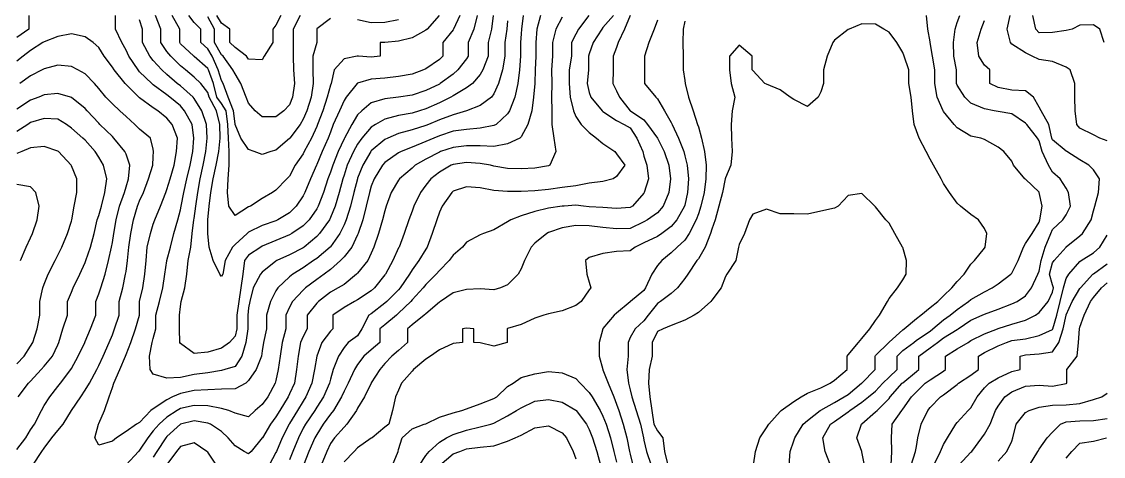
# Model space of a CAD drawing. Header units: inches. Extents: x 450896 to 463247, y 7386701 to 7399440.
# Drawn here: x 457967 to 460292, y 7389478 to 7390413 of the extents above; entities that cross this region are included whole.
import ezdxf

# ---------------------------------------------------------------- set-up
doc = ezdxf.new("R2010")
doc.units = ezdxf.units.IN
doc.header["$MEASUREMENT"] = 0

msp = doc.modelspace()

# ---------------------------------------------------------------- linework, layer by layer
for points, elevation in [([(457982.5, 7390426.2), (457982.5, 7390397), (457957.4, 7390378.6)], 260), ([(459011.7, 7390414.6), (459010, 7390397), (459006, 7390367.7), (459006, 7390338.4), (459000.9, 7390309.1), (458992.2, 7390279.8), (458982.4, 7390257.4), (458977.4, 7390250.5), (458953.1, 7390232.6), (458923.8, 7390221.2), (458923.8, 7390221.2), (458894.6, 7390212.9), (458865.3, 7390201.6), (458841.5, 7390191.9), (458836, 7390189.8), (458806.7, 7390180.1), (458777.4, 7390172.2), (458754.5, 7390162.7), (458748.1, 7390159.5), (458718.8, 7390135.1), (458717.6, 7390133.4), (458700.4, 7390104.1), (458689.5, 7390076.3), (458689, 7390074.8), (458681.4, 7390045.5), (458674.1, 7390016.2), (458665, 7389986.9), (458660.3, 7389976), (458651.2, 7389957.6), (458631, 7389929.1), (458630.2, 7389928.4), (458601.7, 7389904), (458594.8, 7389899.1), (458572.4, 7389883.5), (458550.4, 7389869.8), (458543.1, 7389864), (458518, 7389840.5), (458513.8, 7389834.4), (458501.9, 7389811.2), (458493.4, 7389781.9), (458493.4, 7389752.6), (458487.3, 7389723.4), (458484.5, 7389705.1), (458482.6, 7389694.1), (458471.6, 7389664.8), (458455.2, 7389641.3), (458449, 7389635.5), (458426, 7389623.2), (458396.7, 7389622.7), (458367.4, 7389621.6), (458338.1, 7389620.3), (458308.8, 7389613.5), (458291.4, 7389606.2), (458279.5, 7389600), (458250.2, 7389580.5), (458244.7, 7389576.9), (458221, 7389551.4), (458214.5, 7389547.6), (458191.7, 7389532.1), (458171.5, 7389518.3), (458162.4, 7389510.9), (458133.1, 7389502.3), (458125, 7389518.3), (458132.4, 7389547.6), (458133.1, 7389549), (458145.6, 7389576.9), (458155.2, 7389606.2), (458162.4, 7389626.1), (458165.8, 7389635.5), (458178.7, 7389664.8), (458190.3, 7389694.1), (458191.7, 7389697.5), (458202.2, 7389723.4), (458212.3, 7389752.6), (458221, 7389781.6), (458221, 7389781.9), (458221, 7389811.2), (458227.5, 7389840.5), (458231.8, 7389869.8), (458235.3, 7389899.1), (458237.3, 7389928.4), (458244.1, 7389957.6), (458250.2, 7389977.8), (458253.3, 7389986.9), (458266, 7390016.2), (458277.2, 7390045.5), (458279.5, 7390051.9), (458286.8, 7390074.8), (458294.9, 7390104.1), (458299.9, 7390133.4), (458302.1, 7390162.7), (458291.2, 7390191.9), (458279.5, 7390205.2), (458259.9, 7390221.2), (458250.2, 7390227.9), (458221, 7390249.1), (458219.4, 7390250.5), (458191.7, 7390277.7), (458189.7, 7390279.8), (458166.3, 7390309.1), (458162.4, 7390315), (458145.1, 7390338.4), (458133.1, 7390357.2), (458121.3, 7390367.7), (458103.8, 7390380.1), (458074.5, 7390386.5), (458045.2, 7390381.2), (458015.9, 7390369.7), (458012.6, 7390367.7), (457986.7, 7390351.2), (457970.4, 7390338.4), (457957.4, 7390328)], 240), ([(458980.7, 7390426.2), (458976.9, 7390397), (458970.2, 7390367.7), (458970.2, 7390338.4), (458958.6, 7390309.1), (458953.1, 7390299.1), (458936.5, 7390279.8), (458923.8, 7390270.5), (458894.6, 7390253.1), (458890.1, 7390250.5), (458865.3, 7390238), (458836, 7390225.6), (458822.6, 7390221.2), (458806.7, 7390216.2), (458777.4, 7390211.1), (458748.1, 7390203.5), (458727.8, 7390191.9), (458718.8, 7390185.9), (458698.8, 7390162.7), (458689.5, 7390149.6), (458680.7, 7390133.4), (458667.3, 7390104.1), (458660.3, 7390082.8), (458657.6, 7390074.8), (458649.6, 7390045.5), (458641.1, 7390016.2), (458631, 7389991.5), (458628.7, 7389986.9), (458607.8, 7389957.6), (458601.7, 7389951.1), (458574.8, 7389928.4), (458572.4, 7389926.6), (458543.1, 7389911.4), (458516.1, 7389899.1), (458513.8, 7389897.7), (458484.5, 7389874.2), (458480.7, 7389869.8), (458465.2, 7389840.5), (458458, 7389811.2), (458455.2, 7389797.8), (458453.5, 7389781.9), (458453.5, 7389752.6), (458449.2, 7389723.4), (458440.6, 7389694.1), (458426, 7389671.6), (458403.9, 7389664.8), (458396.7, 7389663.1), (458367.4, 7389657.6), (458338.1, 7389654.2), (458308.8, 7389647.9), (458279.5, 7389646.8), (458250.2, 7389655.1), (458243.6, 7389664.8), (458242.2, 7389694.1), (458248, 7389723.4), (458250.2, 7389731.8), (458255.9, 7389752.6), (458255.9, 7389781.9), (458264, 7389811.2), (458270.5, 7389840.5), (458275.1, 7389869.8), (458279.5, 7389898.7), (458279.6, 7389899.1), (458287.1, 7389928.4), (458294.7, 7389957.6), (458302.8, 7389986.9), (458308.8, 7390008.6), (458310.3, 7390016.2), (458316.2, 7390045.5), (458322.6, 7390074.8), (458329.7, 7390104.1), (458335, 7390133.4), (458337.6, 7390162.7), (458333.8, 7390191.9), (458317.5, 7390221.2), (458308.8, 7390231.7), (458286.2, 7390250.5), (458279.5, 7390255.3), (458250.2, 7390277.2), (458247, 7390279.8), (458221, 7390305.3), (458217.7, 7390309.1), (458198.1, 7390338.4), (458191.7, 7390351.6), (458182.8, 7390367.7), (458169.2, 7390397), (458169.2, 7390426.2)], 260), ([(459045.5, 7390426.2), (459041.8, 7390397), (459041, 7390386.7), (459039.4, 7390367.7), (459039.4, 7390338.4), (459037, 7390309.1), (459033.7, 7390279.8), (459027.6, 7390250.5), (459016, 7390221.2), (459011.7, 7390214.6), (458987.3, 7390191.9), (458982.4, 7390189.3), (458953.1, 7390184.2), (458923.8, 7390181.1), (458894.6, 7390177.1), (458865.3, 7390167.4), (458853.5, 7390162.7), (458836, 7390155.3), (458806.7, 7390143.1), (458782.8, 7390133.4), (458777.4, 7390130.6), (458748.1, 7390109.9), (458742.7, 7390104.1), (458724.9, 7390074.8), (458718.8, 7390059.3), (458714.9, 7390045.5), (458707.9, 7390016.2), (458700.7, 7389986.9), (458690.9, 7389957.6), (458689.5, 7389954.5), (458676.8, 7389928.4), (458660.3, 7389907.2), (458652.7, 7389899.1), (458631, 7389879.8), (458617.3, 7389869.8), (458601.7, 7389858.6), (458577.8, 7389840.5), (458572.4, 7389835.6), (458549.8, 7389811.2), (458543.1, 7389799.2), (458535.3, 7389781.9), (458535.3, 7389752.6), (458527, 7389723.4), (458523.1, 7389694.1), (458518.9, 7389664.8), (458513.8, 7389641.7), (458512.1, 7389635.5), (458496.6, 7389606.2), (458484.5, 7389589.6), (458469.2, 7389576.9), (458455.2, 7389563.2), (458426, 7389571.2), (458412.8, 7389576.9), (458396.7, 7389581.4), (458367.4, 7389586.9), (458338.1, 7389588), (458308.8, 7389581.1), (458301.5, 7389576.9), (458279.5, 7389562.8), (458262.6, 7389547.6), (458250.2, 7389533.3), (458238.3, 7389518.3), (458221, 7389491.9), (458218.2, 7389489.1), (458191.7, 7389460.2)], 220), ([(458946.6, 7390426.2), (458939.5, 7390397), (458927.1, 7390367.7), (458927.1, 7390338.4), (458923.8, 7390333), (458904.9, 7390309.1), (458894.6, 7390299.7), (458867.1, 7390279.8), (458865.3, 7390278.7), (458836, 7390264.7), (458806.7, 7390254.9), (458777.4, 7390250.5), (458777.2, 7390250.5), (458748.1, 7390246.9), (458718.8, 7390238.3), (458698.4, 7390221.2), (458689.5, 7390212.2), (458676.7, 7390191.9), (458661, 7390162.7), (458660.3, 7390161.2), (458647.5, 7390133.4), (458636, 7390104.1), (458631, 7390089.2), (458625.5, 7390074.8), (458616, 7390045.5), (458604.7, 7390016.2), (458601.7, 7390010.7), (458585.2, 7389986.9), (458572.4, 7389973.7), (458548.4, 7389957.6), (458543.1, 7389954.6), (458513.8, 7389942.3), (458484.5, 7389930.1), (458481.2, 7389928.4), (458455.2, 7389910.7), (458446.7, 7389899.1), (458443.1, 7389869.8), (458438.4, 7389840.5), (458434.1, 7389811.2), (458429.9, 7389781.9), (458429.9, 7389752.6), (458426, 7389737.1), (458414.1, 7389723.4), (458396.7, 7389711.1), (458367.4, 7389702.1), (458338.1, 7389699.7), (458308.8, 7389721), (458307.5, 7389723.4), (458306.5, 7389752.6), (458306.5, 7389781.9), (458308.8, 7389800.2), (458310.5, 7389811.2), (458317.9, 7389840.5), (458322.5, 7389869.8), (458325.2, 7389899.1), (458330.7, 7389928.4), (458334.1, 7389957.6), (458337.6, 7389986.9), (458338.1, 7389989.8), (458341.7, 7390016.2), (458345.9, 7390045.5), (458351, 7390074.8), (458357.4, 7390104.1), (458363, 7390133.4), (458366.2, 7390162.7), (458364.4, 7390191.9), (458354.6, 7390221.2), (458338.1, 7390247.8), (458335.9, 7390250.5), (458308.8, 7390274.6), (458301.8, 7390279.8), (458279.5, 7390299.2), (458268.4, 7390309.1), (458250.2, 7390329.1), (458242.9, 7390338.4), (458226.9, 7390367.7), (458226.9, 7390397), (458221, 7390416.7)], 280), ([(459082.3, 7390426.2), (459074.7, 7390397), (459072.7, 7390367.7), (459072.7, 7390338.4), (459071.2, 7390309.1), (459070.3, 7390280.5), (459070.3, 7390279.8), (459067.5, 7390250.5), (459063.8, 7390221.2), (459055.2, 7390191.9), (459041, 7390165.1), (459038, 7390162.7), (459011.7, 7390150.3), (458982.4, 7390144.8), (458953.1, 7390145.7), (458923.8, 7390145.8), (458894.6, 7390142.6), (458867.4, 7390133.4), (458865.3, 7390132.5), (458836, 7390117.3), (458813.4, 7390104.1), (458806.7, 7390098.2), (458779.2, 7390074.8), (458777.4, 7390072.4), (458761.9, 7390045.5), (458751.1, 7390016.2), (458748.1, 7390006.3), (458743.1, 7389986.9), (458734.5, 7389957.6), (458724, 7389928.4), (458718.8, 7389915.3), (458711.6, 7389899.1), (458689.5, 7389871.9), (458687.4, 7389869.8), (458660.3, 7389848.1), (458648, 7389840.5), (458631, 7389831.4), (458605.3, 7389811.2), (458601.7, 7389807.6), (458581, 7389781.9), (458581, 7389752.6), (458572.4, 7389736), (458567, 7389723.4), (458561.7, 7389694.1), (458557.8, 7389664.8), (458553.5, 7389635.5), (458543.1, 7389612.6), (458540.1, 7389606.2), (458522, 7389576.9), (458513.8, 7389563), (458502.5, 7389547.6), (458484.7, 7389518.3), (458484.5, 7389518.1), (458460.6, 7389489.1), (458455.2, 7389483.6), (458445.7, 7389489.1), (458426, 7389500.9), (458411, 7389518.3), (458396.7, 7389532.1), (458373.1, 7389547.6), (458367.4, 7389549.8), (458338.1, 7389554.7), (458308.8, 7389547.9), (458308.5, 7389547.6), (458279.5, 7389521.1), (458277.2, 7389518.3), (458257.6, 7389489.1), (458250.2, 7389476.3)], 200), ([(458909.2, 7390426.2), (458895.6, 7390397), (458894.6, 7390395.3), (458872.7, 7390367.7), (458872.7, 7390338.4), (458865.3, 7390331.2), (458836, 7390311.1), (458831.2, 7390309.1), (458806.7, 7390299.8), (458777.4, 7390294.7), (458748.1, 7390291.2), (458718.8, 7390289.1), (458689.5, 7390280.4), (458688.7, 7390279.8), (458665, 7390250.5), (458660.3, 7390243.2), (458650.6, 7390221.2), (458637.2, 7390191.9), (458631, 7390175.5), (458626.5, 7390162.7), (458613.6, 7390133.4), (458601.7, 7390105.5), (458601, 7390104.1), (458588.5, 7390074.8), (458576.2, 7390045.5), (458572.4, 7390038.1), (458557.5, 7390016.2), (458543.1, 7390001.7), (458518.3, 7389986.9), (458513.8, 7389984.9), (458484.5, 7389974.5), (458455.2, 7389960.4), (458451.8, 7389957.6), (458426, 7389934), (458420.6, 7389928.4), (458404.7, 7389899.1), (458399.7, 7389869.8), (458396.7, 7389864.9), (458393, 7389869.8), (458378.9, 7389899.1), (458370.4, 7389928.4), (458367.8, 7389957.6), (458367.7, 7389986.9), (458370.1, 7390016.2), (458374.2, 7390045.5), (458379.2, 7390074.8), (458385.3, 7390104.1), (458391, 7390133.4), (458394.1, 7390162.7), (458393.1, 7390191.9), (458386.1, 7390221.2), (458370.3, 7390250.5), (458367.4, 7390260.7), (458352.6, 7390279.8), (458338.1, 7390293.7), (458319.2, 7390309.1), (458308.8, 7390318), (458287.8, 7390338.4), (458279.5, 7390348.8), (458266.5, 7390367.7), (458266.5, 7390397), (458255.1, 7390426.2)], 300), ([(458865, 7390426.2), (458838.6, 7390397), (458836, 7390394.7), (458806.7, 7390378.3), (458777.4, 7390370.9), (458748.1, 7390368.4), (458737.9, 7390367.7), (458737.9, 7390338.4), (458718.8, 7390336.8), (458691.5, 7390338.4), (458689.5, 7390338.5), (458688.6, 7390338.4), (458660.3, 7390332.8), (458639.4, 7390309.1), (458632.3, 7390279.8), (458631, 7390276), (458624.1, 7390250.5), (458614.7, 7390221.2), (458603.4, 7390191.9), (458601.7, 7390187.7), (458590, 7390162.7), (458574.8, 7390133.4), (458572.4, 7390128.9), (458555.2, 7390104.1), (458543.1, 7390080.9), (458537.6, 7390074.8), (458513.8, 7390050.4), (458506.4, 7390045.5), (458484.5, 7390032.6), (458458.9, 7390016.2), (458455.2, 7390014.6), (458426, 7389996.1), (458412.4, 7390016.2), (458409.7, 7390045.5), (458411.5, 7390074.8), (458413.3, 7390104.1), (458413.3, 7390133.4), (458412.3, 7390162.7), (458410.4, 7390191.9), (458407, 7390221.2), (458396.7, 7390236.8), (458387, 7390250.5), (458379.9, 7390279.8), (458368.9, 7390309.1), (458367.4, 7390312.3), (458338.1, 7390337.6), (458337.2, 7390338.4), (458308.8, 7390365.5), (458307.1, 7390367.7), (458307.1, 7390397), (458290.8, 7390426.2)], 320), ([(458631, 7390419.9), (458601.7, 7390397.3), (458601.5, 7390397), (458601.5, 7390367.7), (458593.2, 7390338.4), (458593.1, 7390309.1), (458593.7, 7390279.8), (458589.7, 7390250.5), (458580.3, 7390221.2), (458572.4, 7390203.4), (458565.7, 7390191.9), (458543.9, 7390162.7), (458543.1, 7390161.5), (458513.8, 7390136.5), (458502.9, 7390133.4), (458484.5, 7390127.2), (458467.4, 7390133.4), (458455.2, 7390137.8), (458438.4, 7390162.7), (458426.4, 7390191.9), (458426, 7390193.3), (458423, 7390221.2), (458411.2, 7390250.5), (458400.3, 7390279.8), (458396.7, 7390286.5), (458389.6, 7390309.1), (458376.5, 7390338.4), (458367.4, 7390354.5), (458352.4, 7390367.7), (458352.4, 7390397), (458338.1, 7390411.2), (458326.5, 7390426.2)], 340), ([(458565.7, 7390426.2), (458551, 7390397), (458551, 7390367.7), (458550.7, 7390338.4), (458551.5, 7390309.1), (458554.1, 7390279.8), (458549.8, 7390250.5), (458543.1, 7390234), (458531.1, 7390221.2), (458513.8, 7390208.5), (458484.5, 7390208.4), (458469.4, 7390221.2), (458455.2, 7390237.7), (458450.1, 7390250.5), (458438.3, 7390279.8), (458426, 7390300.4), (458421.2, 7390309.1), (458400.4, 7390338.4), (458396.7, 7390341.8), (458382.1, 7390367.7), (458382.1, 7390397), (458367.4, 7390423)], 360), ([(458524.4, 7390426.2), (458513.8, 7390405.3), (458507.5, 7390397), (458507.5, 7390367.7), (458488.5, 7390338.4), (458484.5, 7390330.8), (458455.2, 7390332.4), (458450.7, 7390338.4), (458426, 7390357.3), (458414.6, 7390367.7), (458414.6, 7390397), (458396.7, 7390409.4), (458387, 7390426.2)], 380), ([(459128.9, 7390422.2), (459115.4, 7390397), (459108, 7390367.7), (459108, 7390338.4), (459106.4, 7390309.1), (459106.7, 7390279.8), (459106.4, 7390250.5), (459106.6, 7390221.2), (459107.2, 7390191.9), (459111.4, 7390162.7), (459115.4, 7390133.4), (459102.2, 7390104.1), (459099.6, 7390102.9), (459070.3, 7390098.2), (459041, 7390096.8), (459011.7, 7390097.4), (458982.4, 7390102.5), (458975, 7390104.1), (458953.1, 7390107.9), (458923.8, 7390110.1), (458894.6, 7390105.7), (458890.7, 7390104.1), (458865.3, 7390089.6), (458846.6, 7390074.8), (458836, 7390061.3), (458824.5, 7390045.5), (458810.6, 7390016.2), (458806.7, 7390005.4), (458799.8, 7389986.9), (458789.8, 7389957.6), (458778.5, 7389928.4), (458777.4, 7389926.3), (458765.4, 7389899.1), (458749.2, 7389869.8), (458748.1, 7389868.3), (458725.6, 7389840.5), (458718.8, 7389834.5), (458689.5, 7389815.2), (458682.9, 7389811.2), (458660.3, 7389798.4), (458636.4, 7389781.9), (458636.4, 7389752.6), (458631, 7389747.6), (458612.8, 7389723.4), (458601.7, 7389694.1), (458601.7, 7389693.7), (458596.9, 7389664.8), (458591.3, 7389635.5), (458578.3, 7389606.2), (458572.4, 7389596.7), (458559.9, 7389576.9), (458543.1, 7389549.3), (458542.1, 7389547.6), (458527.3, 7389518.3), (458514.8, 7389489.1), (458513.8, 7389486.7), (458499.3, 7389459.8)], 180), ([(459186.2, 7390426.2), (459164.2, 7390397), (459158.1, 7390385.9), (459149.3, 7390367.7), (459149.3, 7390338.4), (459144, 7390309.1), (459144, 7390279.8), (459146.3, 7390250.5), (459153.4, 7390221.2), (459158.1, 7390209.1), (459170.2, 7390191.9), (459187.4, 7390174.3), (459203.1, 7390162.7), (459216.7, 7390151.2), (459242.1, 7390133.4), (459246, 7390128.5), (459263.9, 7390104.1), (459246, 7390079.8), (459238.5, 7390074.8), (459216.7, 7390069.1), (459187.4, 7390065.6), (459158.1, 7390060), (459128.9, 7390056.2), (459099.6, 7390052), (459070.3, 7390048.9), (459041, 7390047.5), (459011.7, 7390047.6), (458982.4, 7390050), (458953.1, 7390055.8), (458923.8, 7390057.9), (458894.6, 7390048.2), (458891.6, 7390045.5), (458870.9, 7390016.2), (458865.3, 7390003.6), (458859.4, 7389986.9), (458849.9, 7389957.6), (458838.9, 7389928.4), (458836, 7389923.5), (458821.2, 7389899.1), (458806.7, 7389879.3), (458800.8, 7389869.8), (458780.9, 7389840.5), (458777.4, 7389836.7), (458752.2, 7389811.2), (458748.1, 7389807.7), (458718.8, 7389784.9), (458713.9, 7389781.9), (458698.6, 7389752.6), (458689.5, 7389737.8), (458669.3, 7389723.4), (458660.3, 7389712.7), (458648.3, 7389694.1), (458637.1, 7389664.8), (458631, 7389644), (458628.8, 7389635.5), (458616.3, 7389606.2), (458601.7, 7389583.9), (458597.3, 7389576.9), (458577.2, 7389547.6), (458572.4, 7389538.8), (458562.2, 7389518.3), (458550.2, 7389489.1), (458543.1, 7389470.8)], 160), ([(459239.6, 7390426.2), (459216.7, 7390400.1), (459214.2, 7390397), (459196, 7390367.7), (459187.4, 7390344), (459186, 7390338.4), (459185.6, 7390309.1), (459182.8, 7390279.8), (459187.4, 7390260.3), (459191, 7390250.5), (459215, 7390221.2), (459216.7, 7390219.7), (459246, 7390200.7), (459262.1, 7390191.9), (459275.3, 7390184.4), (459289.4, 7390162.7), (459302.3, 7390133.4), (459304.6, 7390123.6), (459311.2, 7390104.1), (459314.3, 7390074.8), (459305.5, 7390045.5), (459304.6, 7390044.2), (459279.9, 7390016.2), (459275.3, 7390013.3), (459246, 7390011.1), (459216.7, 7390013), (459187.4, 7390014.6), (459174.6, 7390016.2), (459158.1, 7390018.3), (459133, 7390016.2), (459128.9, 7390015.9), (459099.6, 7390011.9), (459070.3, 7390004.6), (459041, 7389995.3), (459018.5, 7389986.9), (459011.7, 7389982.6), (458982.4, 7389965), (458959.7, 7389957.6), (458953.1, 7389954.9), (458923.8, 7389939), (458914.8, 7389928.4), (458894.6, 7389911), (458886.1, 7389899.1), (458865.3, 7389878.2), (458858.5, 7389869.8), (458836, 7389847.6), (458830.3, 7389840.5), (458806.7, 7389814.6), (458803.6, 7389811.2), (458777.4, 7389785.9), (458772.8, 7389781.9), (458748.1, 7389761), (458737.4, 7389752.6), (458737.4, 7389723.4), (458718.8, 7389707.6), (458702.9, 7389694.1), (458689.5, 7389675.9), (458682.9, 7389664.8), (458668.9, 7389635.5), (458660.3, 7389618.7), (458654.9, 7389606.2), (458637.3, 7389576.9), (458631, 7389568.8), (458615.7, 7389547.6), (458601.7, 7389525.6), (458597.6, 7389518.3), (458584.8, 7389489.1), (458573.5, 7389459.8)], 140), ([(459275, 7390426.2), (459263.2, 7390397), (459249.2, 7390367.7), (459246, 7390357.4), (459238.4, 7390338.4), (459238.4, 7390309.1), (459237.6, 7390279.8), (459246, 7390264.5), (459252.3, 7390250.5), (459275.3, 7390221.5), (459275.7, 7390221.2), (459304.6, 7390201.7), (459312.5, 7390191.9), (459333.8, 7390162.7), (459333.9, 7390162.5), (459348.5, 7390133.4), (459358.3, 7390104.1), (459362.2, 7390074.8), (459358.6, 7390045.5), (459346.1, 7390016.2), (459333.9, 7390001.8), (459312.8, 7389986.9), (459304.6, 7389982.6), (459275.3, 7389968.2), (459246, 7389967.5), (459216.7, 7389970.5), (459187.4, 7389973.6), (459158.1, 7389974.7), (459128.9, 7389969.8), (459099.6, 7389959.5), (459096, 7389957.6), (459070.3, 7389936.5), (459062.5, 7389928.4), (459047.8, 7389899.1), (459041, 7389881.2), (459034.5, 7389869.8), (459011.7, 7389846.9), (458996.3, 7389840.5), (458982.4, 7389836.3), (458953.1, 7389838.5), (458923.8, 7389837.3), (458894.6, 7389830.1), (458867.7, 7389811.2), (458865.3, 7389809.6), (458836, 7389785.1), (458832.6, 7389781.9), (458806.7, 7389761), (458796.8, 7389752.6), (458796.8, 7389723.4), (458777.4, 7389706.2), (458762.9, 7389694.1), (458748.1, 7389678.1), (458737.4, 7389664.8), (458718.8, 7389636.2), (458718.4, 7389635.5), (458703.9, 7389606.2), (458689.5, 7389581.7), (458686.8, 7389576.9), (458666.3, 7389547.6), (458660.3, 7389541), (458639.9, 7389518.3), (458631, 7389505.7), (458623.1, 7389489.1), (458611.3, 7389459.8)], 120), ([(459333.9, 7390415.9), (459326.9, 7390397), (459315, 7390367.7), (459306.3, 7390338.4), (459306.3, 7390309.1), (459306.1, 7390279.8), (459330.2, 7390250.5), (459333.9, 7390246.6), (459348.8, 7390221.2), (459363.2, 7390196.4), (459365.3, 7390191.9), (459378.9, 7390162.7), (459390.2, 7390133.4), (459392.4, 7390124.7), (459397.5, 7390104.1), (459400.9, 7390074.8), (459398.3, 7390045.5), (459392.4, 7390018.6), (459391.8, 7390016.2), (459375.4, 7389986.9), (459363.2, 7389972.8), (459343.5, 7389957.6), (459333.9, 7389951), (459304.6, 7389937.3), (459286.2, 7389928.4), (459275.3, 7389920.1), (459246, 7389918.5), (459216.7, 7389914.2), (459187.4, 7389906.1), (459179.2, 7389899.1), (459181.8, 7389869.8), (459187.4, 7389852.5), (459190.6, 7389840.5), (459187.4, 7389836.1), (459169.7, 7389811.2), (459158.1, 7389802.5), (459128.9, 7389791.1), (459099.6, 7389784.6), (459089.9, 7389781.9), (459070.3, 7389775.7), (459041, 7389761.5), (459011.7, 7389752.9), (459010.6, 7389752.6), (459010.6, 7389723.4), (458982.4, 7389715.6), (458953.1, 7389722.3), (458939.3, 7389723.4), (458939.3, 7389752.6), (458923.8, 7389753.7), (458914.5, 7389752.6), (458914.5, 7389723.4), (458894.6, 7389721.2), (458865.3, 7389707.5), (458846, 7389694.1), (458836, 7389687.1), (458809.7, 7389664.8), (458806.7, 7389661.6), (458784, 7389635.5), (458777.4, 7389620.9), (458771.1, 7389606.2), (458764.3, 7389576.9), (458756.7, 7389547.6), (458748.1, 7389540.9), (458720.4, 7389518.3), (458718.8, 7389517.6), (458689.5, 7389496.7), (458682, 7389489.1), (458660.3, 7389466.8)], 100), ([(458777.4, 7390416.7), (458748.1, 7390410.8), (458718.8, 7390410.1), (458689.5, 7390416.5)], 340), ([(459392.4, 7390414.1), (459389.3, 7390397), (459388.1, 7390367.7), (459388.8, 7390338.4), (459388.8, 7390309.1), (459392.4, 7390286.1), (459393.5, 7390279.8), (459400.8, 7390250.5), (459410.4, 7390221.2), (459420.1, 7390191.9), (459421.7, 7390186.6), (459428.7, 7390162.7), (459435.2, 7390133.4), (459438.4, 7390104.1), (459438.1, 7390074.8), (459434, 7390045.5), (459427.1, 7390016.2), (459421.7, 7390000), (459417, 7389986.9), (459402.3, 7389957.6), (459392.4, 7389943.1), (459376.5, 7389928.4), (459363.2, 7389915.8), (459343, 7389899.1), (459333.9, 7389889), (459322, 7389869.8), (459308.5, 7389840.5), (459304.6, 7389834.8), (459275.8, 7389811.2), (459275.3, 7389810.8), (459246, 7389786.3), (459241.1, 7389781.9), (459216.7, 7389753.1), (459216.3, 7389752.6), (459208.4, 7389723.4), (459208.4, 7389694.1), (459216.5, 7389664.8), (459216.7, 7389664.3), (459228, 7389635.5), (459240.1, 7389606.2), (459246, 7389590.7), (459250.5, 7389576.9), (459260.2, 7389547.6), (459268.1, 7389518.3), (459274, 7389489.1), (459275.3, 7389483.3), (459281, 7389459.8)], 80), ([(459617.1, 7389459.8), (459619.3, 7389489.1), (459626.7, 7389511.7), (459629, 7389518.3), (459647.1, 7389547.6), (459656, 7389555.3), (459683.6, 7389576.9), (459685.3, 7389577.9), (459714.6, 7389594.5), (459735.3, 7389606.2), (459743.9, 7389611.5), (459772.7, 7389635.5), (459773.2, 7389636), (459801.4, 7389664.8), (459801.4, 7389694.1), (459802.5, 7389695.2), (459831.2, 7389723.4), (459831.7, 7389723.9), (459861, 7389750.3), (459864.1, 7389752.6), (459890.3, 7389774.8), (459900.1, 7389781.9), (459919.6, 7389798.1), (459936.1, 7389811.2), (459948.9, 7389823.8), (459966.8, 7389840.5), (459978.2, 7389854.4), (459993, 7389869.8), (460007.5, 7389891.5), (460015.3, 7389899.1), (460036.8, 7389926.2), (460038.2, 7389928.4), (460041.4, 7389957.6), (460036.8, 7389968), (460023.6, 7389986.9), (460007.5, 7389998.5), (459985.3, 7390016.2), (459978.2, 7390022.9), (459961.4, 7390045.5), (459948.9, 7390064.8), (459943.9, 7390074.8), (459927.1, 7390104.1), (459919.6, 7390117), (459911.2, 7390133.4), (459896.1, 7390162.7), (459890.3, 7390178.2), (459885.6, 7390191.9), (459881.9, 7390221.2), (459879.1, 7390250.5), (459873.9, 7390279.8), (459873.9, 7390309.1), (459864.1, 7390338.4), (459861, 7390346.7), (459848, 7390367.7), (459831.7, 7390390.1), (459820.1, 7390397), (459802.5, 7390407.7), (459773.2, 7390408.1), (459745.7, 7390397), (459743.9, 7390396.1), (459714.6, 7390373), (459711, 7390367.7), (459698.5, 7390338.4), (459690.5, 7390309.1), (459690.5, 7390279.8), (459685.3, 7390262), (459679.3, 7390250.5), (459656, 7390230.2), (459626.7, 7390245.5), (459618.8, 7390250.5), (459597.4, 7390266.5), (459568.2, 7390278.5), (459564.6, 7390279.8), (459538.9, 7390307.8), (459537.1, 7390309.1), (459537.1, 7390338.4), (459509.6, 7390362.6), (459488.7, 7390338.4), (459488.7, 7390309.1), (459491.9, 7390279.8), (459500.3, 7390250.5), (459494.4, 7390221.2), (459491.9, 7390191.9), (459493.2, 7390162.7), (459494.3, 7390133.4), (459491.7, 7390104.1), (459480.3, 7390077.4), (459479.6, 7390074.8), (459473.4, 7390045.5), (459465.4, 7390016.2), (459457.7, 7389986.9), (459451, 7389966.8), (459448, 7389957.6), (459436.2, 7389928.4), (459421.7, 7389903.1), (459418.5, 7389899.1), (459399, 7389869.8), (459392.4, 7389860.6), (459376.8, 7389840.5), (459363.2, 7389828.3), (459340.7, 7389811.2), (459333.9, 7389807.2), (459313.6, 7389781.9), (459304.6, 7389769.6), (459285.9, 7389752.6), (459275.3, 7389733.6), (459270.6, 7389723.4), (459270.6, 7389694.1), (459268.2, 7389664.8), (459271.9, 7389635.5), (459275.3, 7389621.4), (459279, 7389606.2), (459288.3, 7389576.9), (459297.1, 7389547.6), (459303.5, 7389518.3), (459304.6, 7389513.1), (459310.3, 7389489.1), (459320.3, 7389459.8)], 60), ([(459705.8, 7389459.8), (459694, 7389489.1), (459689.1, 7389518.3), (459706, 7389547.6), (459714.6, 7389553.5), (459743.9, 7389574.4), (459747.3, 7389576.9), (459773.2, 7389594.8), (459787.4, 7389606.2), (459802.5, 7389618.8), (459818.3, 7389635.5), (459831.7, 7389648.5), (459848.9, 7389664.8), (459848.9, 7389694.1), (459861, 7389705.6), (459884.5, 7389723.4), (459890.3, 7389727.9), (459919.6, 7389747.7), (459926, 7389752.6), (459948.9, 7389772.1), (459963.2, 7389781.9), (459978.2, 7389794.2), (460002, 7389811.2), (460007.5, 7389815.5), (460036.8, 7389832.3), (460053.3, 7389840.5), (460066, 7389849.2), (460093, 7389869.8), (460095.3, 7389872.5), (460108.7, 7389899.1), (460120.2, 7389928.4), (460124.6, 7389935.7), (460139.5, 7389957.6), (460153.9, 7389981.7), (460155.7, 7389986.9), (460160.3, 7390016.2), (460154.4, 7390045.5), (460153.9, 7390046.6), (460124.6, 7390074.1), (460123.6, 7390074.8), (460099.3, 7390104.1), (460095.3, 7390112.7), (460078.1, 7390133.4), (460066, 7390142.7), (460036.8, 7390159.6), (460028.7, 7390162.7), (460007.5, 7390166.5), (459978.2, 7390184.4), (459971.6, 7390191.9), (459948.9, 7390220), (459948.1, 7390221.2), (459934.8, 7390250.5), (459930, 7390279.8), (459930, 7390309.1), (459924.6, 7390338.4), (459919.8, 7390367.7), (459919.6, 7390369.5), (459915.2, 7390397), (459911.8, 7390426.2)], 80), ([(459779.1, 7389459.8), (459773.2, 7389488.2), (459773, 7389489.1), (459762.3, 7389518.3), (459772.3, 7389547.6), (459773.2, 7389548.2), (459802.5, 7389573.9), (459805.7, 7389576.9), (459831.7, 7389603.1), (459833.9, 7389606.2), (459859.9, 7389635.5), (459861, 7389636.6), (459890.3, 7389660.8), (459895.5, 7389664.8), (459895.5, 7389694.1), (459919.6, 7389711.6), (459936, 7389723.4), (459948.9, 7389733), (459978.2, 7389751.2), (459980.3, 7389752.6), (460007.5, 7389771.2), (460031.9, 7389781.9), (460036.8, 7389784.3), (460066, 7389795.1), (460095.3, 7389806.1), (460106.6, 7389811.2), (460124.6, 7389823.6), (460137.5, 7389840.5), (460151.2, 7389869.8), (460153.9, 7389876.6), (460158.3, 7389899.1), (460166.8, 7389928.4), (460179.5, 7389957.6), (460183.2, 7389966.2), (460205.4, 7389986.9), (460212.5, 7389997.8), (460221.3, 7390016.2), (460217.5, 7390045.5), (460212.5, 7390054.6), (460199.2, 7390074.8), (460183.2, 7390089.2), (460174.5, 7390104.1), (460160.9, 7390133.4), (460153.9, 7390156.8), (460150.4, 7390162.7), (460127.9, 7390191.9), (460124.6, 7390194.9), (460095.3, 7390215), (460066, 7390219.5), (460057.2, 7390221.2), (460036.8, 7390225.2), (460007.5, 7390237.4), (459994.3, 7390250.5), (459978.2, 7390276.5), (459976.7, 7390279.8), (459976.7, 7390309.1), (459971.1, 7390338.4), (459969.8, 7390367.7), (459973.5, 7390397), (459978.2, 7390410.9), (459983.8, 7390426.2)], 100), ([(459836, 7389459.8), (459837.7, 7389489.1), (459836.7, 7389518.3), (459838.6, 7389547.6), (459859.1, 7389576.9), (459861, 7389579.8), (459879.7, 7389606.2), (459890.3, 7389617.3), (459909.4, 7389635.5), (459919.6, 7389643.1), (459948.9, 7389661.8), (459953.2, 7389664.8), (459953.2, 7389694.1), (459978.2, 7389709.7), (460001.5, 7389723.4), (460007.5, 7389727.2), (460036.8, 7389741.9), (460064.4, 7389752.6), (460066, 7389753.2), (460095.3, 7389762.4), (460124.6, 7389771), (460146.3, 7389781.9), (460153.9, 7389787.5), (460173.7, 7389811.2), (460183.2, 7389831.2), (460185, 7389840.5), (460183.2, 7389847.1), (460176.4, 7389869.8), (460183.2, 7389894.2), (460186.3, 7389899.1), (460212, 7389928.4), (460212.5, 7389928.7), (460241.8, 7389952.3), (460247.3, 7389957.6), (460266.2, 7389986.9), (460271.1, 7390005.9), (460273.6, 7390016.2), (460281.8, 7390045.5), (460284, 7390074.8), (460271.1, 7390094.1), (460261, 7390104.1), (460241.8, 7390115.8), (460213.7, 7390133.4), (460212.5, 7390134.1), (460183.2, 7390159), (460181.7, 7390162.7), (460175.1, 7390191.9), (460158.2, 7390221.2), (460153.9, 7390229), (460142.2, 7390250.5), (460124.6, 7390263.8), (460095.3, 7390265.8), (460066, 7390271.4), (460047.9, 7390279.8), (460047.9, 7390309.1), (460036.8, 7390319.1), (460024.8, 7390338.4), (460020.6, 7390367.7), (460029.4, 7390397), (460036.8, 7390415.4)], 120), ([(460300.3, 7390157), (460284.8, 7390162.7), (460271.1, 7390169.3), (460241.8, 7390183.8), (460235.4, 7390191.9), (460231.3, 7390221.2), (460231, 7390250.5), (460231, 7390279.8), (460221, 7390309.1), (460212.5, 7390315), (460183.2, 7390327.1), (460153.9, 7390331.7), (460139.4, 7390338.4), (460124.6, 7390346.1), (460095.3, 7390364.6), (460092.6, 7390367.7), (460085.6, 7390397), (460091.8, 7390426.2)], 140), ([(460294, 7390367.7), (460284.4, 7390397), (460271.1, 7390406.1), (460241.8, 7390405.2), (460225.1, 7390397), (460212.5, 7390393.7), (460183.2, 7390389.2), (460153.9, 7390389), (460146.8, 7390397), (460140.9, 7390426.2)], 160), ([(457991.8, 7389459.8), (458010.6, 7389489.1), (458015.9, 7389496.1), (458032, 7389518.3), (458045.2, 7389534), (458056.7, 7389547.6), (458074.4, 7389576.9), (458074.5, 7389577.1), (458094.6, 7389606.2), (458103.8, 7389620.4), (458113.4, 7389635.5), (458128.7, 7389664.8), (458133.1, 7389673.5), (458142.9, 7389694.1), (458155.8, 7389723.4), (458162.4, 7389739.9), (458167, 7389752.6), (458177.1, 7389781.9), (458177.1, 7389811.2), (458185.2, 7389840.5), (458190.7, 7389869.8), (458191.7, 7389876.1), (458194.8, 7389899.1), (458197.9, 7389928.4), (458202.1, 7389957.6), (458207.5, 7389986.9), (458216.5, 7390016.2), (458221, 7390027.6), (458229.4, 7390045.5), (458240, 7390074.8), (458249, 7390104.1), (458250.2, 7390122.4), (458251.1, 7390133.4), (458250.2, 7390139), (458244.2, 7390162.7), (458221, 7390181.9), (458210.6, 7390191.9), (458191.7, 7390208.9), (458178.5, 7390221.2), (458162.4, 7390236.5), (458148.3, 7390250.5), (458133.1, 7390269), (458123.8, 7390279.8), (458103.8, 7390300.4), (458088.5, 7390309.1), (458074.5, 7390316.3), (458045.2, 7390319.2), (458015.9, 7390311.7), (458011.2, 7390309.1), (457986.7, 7390296.4), (457963.5, 7390279.8)], 220), ([(457957.4, 7389493.1), (457976.5, 7389518.3), (457986.7, 7389535.6), (457994.9, 7389547.6), (458010, 7389576.9), (458015.9, 7389587.5), (458028.3, 7389606.2), (458045.2, 7389628.4), (458050.7, 7389635.5), (458073, 7389664.8), (458074.5, 7389667.3), (458088.8, 7389694.1), (458103, 7389723.4), (458103.8, 7389725.1), (458115.2, 7389752.6), (458126.5, 7389781.9), (458126.5, 7389811.2), (458133.1, 7389827.8), (458137.6, 7389840.5), (458147, 7389869.8), (458154.1, 7389899.1), (458160.7, 7389928.4), (458162.4, 7389938), (458165.3, 7389957.6), (458170.4, 7389986.9), (458177.8, 7390016.2), (458188.3, 7390045.5), (458191.7, 7390057.7), (458196.7, 7390074.8), (458199.9, 7390104.1), (458191.7, 7390128), (458189.3, 7390133.4), (458165.5, 7390162.7), (458162.4, 7390165.7), (458135.5, 7390191.9), (458133.1, 7390194.4), (458108.5, 7390221.2), (458103.8, 7390226.2), (458074.5, 7390249.7), (458072.1, 7390250.5), (458045.2, 7390258.5), (458015.9, 7390255.2), (458004.2, 7390250.5), (457986.7, 7390244.2), (457957.4, 7390224.9)], 200), ([(457959.6, 7389606.2), (457982.1, 7389635.5), (457986.7, 7389640), (458009.5, 7389664.8), (458015.9, 7389672.1), (458033.4, 7389694.1), (458045.2, 7389718), (458047.6, 7389723.4), (458056.2, 7389752.6), (458065.7, 7389781.9), (458065.7, 7389811.2), (458074.5, 7389831.2), (458078.4, 7389840.5), (458092.1, 7389869.8), (458103.8, 7389894.8), (458105.5, 7389899.1), (458115.5, 7389928.4), (458123, 7389957.6), (458129.9, 7389986.9), (458133.1, 7389996), (458138.9, 7390016.2), (458145.9, 7390045.5), (458150.2, 7390074.8), (458143.5, 7390104.1), (458133.1, 7390121.3), (458125.3, 7390133.4), (458103.8, 7390158.3), (458099.2, 7390162.7), (458074.5, 7390184), (458063.6, 7390191.9), (458045.2, 7390202.9), (458015.9, 7390204.5), (457986.7, 7390196.2), (457980.4, 7390191.9), (457957.4, 7390177)], 180), ([(457957.4, 7389677.2), (457973, 7389694.1), (457986.7, 7389715.4), (457991.5, 7389723.4), (458000.6, 7389752.6), (458006.3, 7389781.9), (458006.3, 7389811.2), (458012.8, 7389840.5), (458015.9, 7389848.9), (458024.5, 7389869.8), (458039.5, 7389899.1), (458045.2, 7389910.7), (458053.7, 7389928.4), (458065.6, 7389957.6), (458074.5, 7389984.3), (458075.3, 7389986.9), (458080.2, 7390016.2), (458085.7, 7390045.5), (458086, 7390074.8), (458074.5, 7390103.2), (458074.1, 7390104.1), (458046.3, 7390133.4), (458045.2, 7390134.2), (458015.9, 7390144.4), (457986.7, 7390141.9), (457967.8, 7390133.4), (457957.4, 7390129.1)], 160), ([(457965.2, 7389899.1), (457976.9, 7389928.4), (457986.7, 7389948.4), (457990.7, 7389957.6), (458001.1, 7389986.9), (458005.4, 7390016.2), (457997.7, 7390045.5), (457986.7, 7390057.5), (457957.4, 7390062.6)], 140), ([(459540.4, 7389459.8), (459544.7, 7389489.1), (459554.2, 7389518.3), (459568.2, 7389539.7), (459573.4, 7389547.6), (459597.4, 7389575.1), (459599.4, 7389576.9), (459626.7, 7389596.6), (459642.8, 7389606.2), (459656, 7389613.9), (459685.3, 7389625.7), (459705.3, 7389635.5), (459714.6, 7389642.5), (459741.6, 7389664.8), (459741.6, 7389694.1), (459743.9, 7389696.3), (459766.2, 7389723.4), (459773.2, 7389731.9), (459790.2, 7389752.6), (459802.5, 7389770.6), (459810.8, 7389781.9), (459828.5, 7389811.2), (459831.7, 7389817.6), (459849.5, 7389840.5), (459861, 7389858.2), (459868.3, 7389869.8), (459869, 7389899.1), (459861, 7389927.6), (459860.8, 7389928.4), (459844, 7389957.6), (459831.7, 7389979.5), (459824.4, 7389986.9), (459802.5, 7390015.1), (459801, 7390016.2), (459773.2, 7390043.7), (459743.9, 7390038.8), (459722.4, 7390016.2), (459714.6, 7390011.7), (459685.3, 7390005.4), (459656, 7389999.1), (459626.7, 7389999.9), (459597.4, 7389999.7), (459568.2, 7390010), (459538.9, 7389999.3), (459531.5, 7389986.9), (459520.6, 7389957.6), (459509.6, 7389933.8), (459508.3, 7389928.4), (459502.6, 7389899.1), (459483.3, 7389869.8), (459480.3, 7389864.9), (459470.7, 7389840.5), (459451, 7389813.9), (459448.8, 7389811.2), (459421.7, 7389787.8), (459413, 7389781.9), (459392.4, 7389771.1), (459363.2, 7389759.4), (459346.1, 7389752.6), (459333.9, 7389746.7), (459322.2, 7389723.4), (459322.2, 7389694.1), (459315.7, 7389664.8), (459314.8, 7389635.5), (459317.8, 7389606.2), (459322, 7389576.9), (459326.3, 7389547.6), (459333.9, 7389533.3), (459345.3, 7389518.3), (459349.1, 7389489.1), (459356.2, 7389459.8)], 40), ([(459879.2, 7389459.8), (459888.6, 7389489.1), (459890.3, 7389499.9), (459893.6, 7389518.3), (459900.8, 7389547.6), (459914.7, 7389576.9), (459919.6, 7389583.7), (459942.4, 7389606.2), (459948.9, 7389610.6), (459978.2, 7389633), (459981.1, 7389635.5), (460007.5, 7389652.9), (460023.8, 7389664.8), (460023.8, 7389694.1), (460036.8, 7389701.5), (460066, 7389716.3), (460083.7, 7389723.4), (460095.3, 7389727.4), (460124.6, 7389731.2), (460153.9, 7389737.9), (460183.2, 7389751.2), (460183.8, 7389752.6), (460192.3, 7389781.9), (460199.5, 7389811.2), (460206.8, 7389840.5), (460212.5, 7389860.8), (460217.7, 7389869.8), (460241.8, 7389897.2), (460244.6, 7389899.1), (460271.1, 7389916), (460284.8, 7389928.4), (460300.3, 7389954)], 140), ([(459927.8, 7389459.8), (459942.2, 7389489.1), (459948.9, 7389504.1), (459957, 7389518.3), (459975, 7389547.6), (459978.2, 7389551.1), (460001.5, 7389576.9), (460007.5, 7389582.9), (460020.9, 7389606.2), (460036.8, 7389625.6), (460046.9, 7389635.5), (460066, 7389647), (460095.3, 7389660.5), (460113.1, 7389664.8), (460113.1, 7389694.1), (460124.6, 7389696.5), (460153.9, 7389698.8), (460183.2, 7389703.3), (460196.5, 7389723.4), (460205.6, 7389752.6), (460212.3, 7389781.9), (460212.5, 7389782.6), (460224.9, 7389811.2), (460241.8, 7389839), (460242.9, 7389840.5), (460269.5, 7389869.8), (460271.1, 7389870.9), (460300.3, 7389892.6)], 160), ([(459981.3, 7389459.8), (460007.5, 7389487.2), (460009.5, 7389489.1), (460031.2, 7389518.3), (460036.8, 7389526), (460048.9, 7389547.6), (460060.2, 7389576.9), (460066, 7389586.5), (460080.7, 7389606.2), (460095.3, 7389617.1), (460124.6, 7389629.2), (460153.9, 7389631.6), (460183.2, 7389629.4), (460212.5, 7389635.2), (460213.3, 7389635.5), (460213.3, 7389664.8), (460235.7, 7389694.1), (460238.6, 7389723.4), (460240.6, 7389752.6), (460241.8, 7389756.4), (460250.8, 7389781.9), (460264.7, 7389811.2), (460271.1, 7389819.7), (460288.3, 7389840.5), (460300.3, 7389851.2)], 180), ([(458764.4, 7389459.8), (458776.3, 7389489.1), (458777.4, 7389493.3), (458785.5, 7389518.3), (458806.7, 7389537.4), (458832.4, 7389547.6), (458836, 7389548.5), (458865.3, 7389562.7), (458894.6, 7389572), (458913.3, 7389576.9), (458923.8, 7389580.4), (458953.1, 7389591), (458982.4, 7389602.6), (458988.6, 7389606.2), (459011.7, 7389628.8), (459023.7, 7389635.5), (459041, 7389647.8), (459070.3, 7389655.9), (459099.6, 7389661.1), (459128.9, 7389658.1), (459158.1, 7389645.6), (459167.9, 7389635.5), (459187.4, 7389615.4), (459193.4, 7389606.2), (459210.6, 7389576.9), (459216.7, 7389564.5), (459223.5, 7389547.6), (459232.7, 7389518.3), (459240.2, 7389489.1), (459246, 7389466)], 100), ([(460066, 7389468.3), (460084.9, 7389489.1), (460095.3, 7389511.3), (460097.9, 7389518.3), (460104.7, 7389547.6), (460124.6, 7389572.5), (460132.6, 7389576.9), (460153.9, 7389584.1), (460183.2, 7389588.1), (460212.5, 7389589.5), (460241.8, 7389591.9), (460271.1, 7389600.5), (460289.1, 7389606.2), (460300.3, 7389614.3)], 200), ([(458822.2, 7389459.8), (458836, 7389480.4), (458843.5, 7389489.1), (458865.3, 7389508.8), (458880.8, 7389518.3), (458894.6, 7389525.5), (458923.8, 7389534.7), (458953.1, 7389541.5), (458975.7, 7389547.6), (458982.4, 7389549.8), (459011.7, 7389565.8), (459031.2, 7389576.9), (459041, 7389582.8), (459070.3, 7389597.1), (459099.6, 7389600.7), (459128.9, 7389594.9), (459158.1, 7389577.6), (459158.9, 7389576.9), (459181.4, 7389547.6), (459187.4, 7389535.8), (459194.6, 7389518.3), (459203.4, 7389489.1), (459211.2, 7389459.8)], 120), ([(458866.1, 7389459.8), (458894.6, 7389483.6), (458909.1, 7389489.1), (458923.8, 7389494.3), (458953.1, 7389498.5), (458982.4, 7389501.1), (459011.7, 7389511.2), (459028.4, 7389518.3), (459041, 7389523.8), (459070.3, 7389539.4), (459099.6, 7389543.9), (459128.9, 7389528.7), (459138.7, 7389518.3), (459152.6, 7389489.1), (459158.1, 7389473.3)], 140), ([(460133.2, 7389459.8), (460151.6, 7389489.1), (460153.9, 7389493.8), (460171.2, 7389518.3), (460183.2, 7389530.3), (460199.8, 7389547.6), (460212.5, 7389552.7), (460241.8, 7389554.9), (460271.1, 7389555.2), (460300.3, 7389560.1)], 220), ([(458386.3, 7389459.8), (458367.4, 7389487.5), (458365.7, 7389489.1), (458338.1, 7389507.1), (458308.8, 7389499.7), (458300.1, 7389489.1), (458279.5, 7389461.2)], 180), ([(460212.5, 7389474.7), (460224.2, 7389489.1), (460241.8, 7389506.8), (460271.1, 7389511.2), (460299.2, 7389518.3)], 240)]:
    msp.add_lwpolyline(points, dxfattribs=dict(elevation=elevation))

doc.saveas('drawing.dxf')
